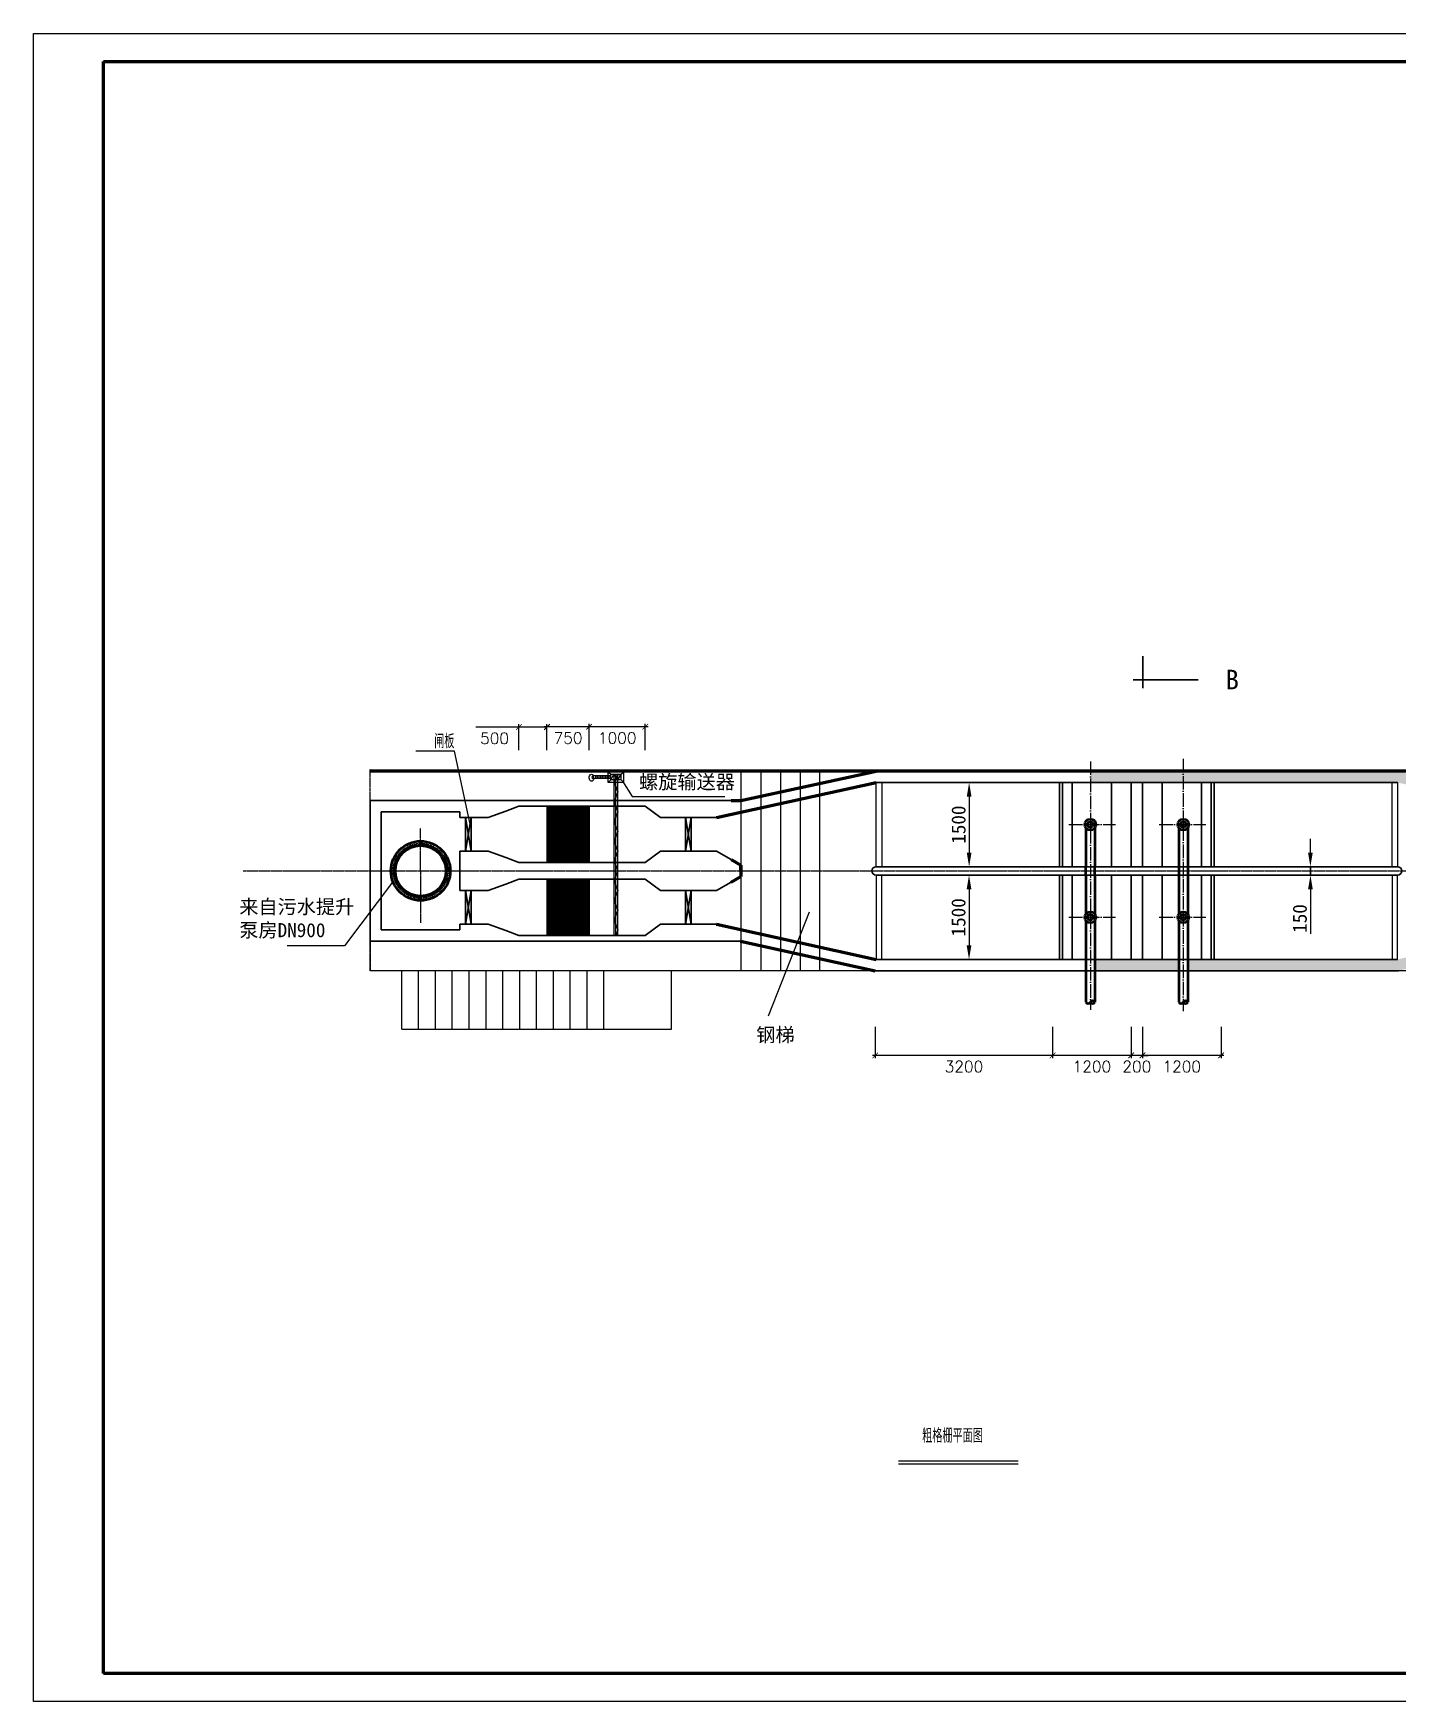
# Model space of a CAD drawing. Header units: inches. Extents: x -34962 to 57911, y -2619 to 27171.
# Drawn here: x -34962 to -10674, y -2619 to 27081 of the extents above; entities that cross this region are included whole.
import ezdxf
from ezdxf import colors
from ezdxf.entities.mleader import LeaderData, LeaderLine
from ezdxf.math import Vec2, Vec3

# ---------------------------------------------------------------- set-up
doc = ezdxf.new("R2010")
doc.units = ezdxf.units.IN
doc.header["$MEASUREMENT"] = 0
for name, pattern in [('ACAD_ISO04W100', [30.5, 24, -3, 0.5, -3]), ('DASHDOT2', [12.7, 6.35, -3.175, 0, -3.175]), ('DASHED', [19.05, 12.7, -6.35])]:
    doc.linetypes.add(name, pattern=pattern)
doc.layers.get('0').update_dxf_attribs({"lineweight": 30})
doc.layers.add('tukuang', color=7, linetype='Continuous', lineweight=60)
doc.layers.add('管道', color=90, linetype='Continuous', lineweight=50)
for name, color, linetype in [('WALL', 3, 'Continuous'), ('中心线', 2, 'ACAD_ISO04W100'), ('图层2', 5, 'Continuous'), ('图层3', 3, 'DASHDOT2')]:
    doc.layers.add(name, color=color, linetype=linetype)
doc.styles.get("Standard").update_dxf_attribs({"font": 'txt', "bigfont": 'gbcbig.shx'})
doc.dimstyles.new('沉砂池', dxfattribs={"dimtxt": 200, "dimasz": 100, "dimexe": 50, "dimexo": 1000, "dimgap": 100, "dimtad": 2, "dimdec": 0, "dimdsep": 46, "dimtxsty": 'Standard', "dimblk": 'ARCHTICK', "dimcen": 2.5, "dimdle": 50, "dimadec": 0, "dimazin": 0, "dimtfac": 1, "dimtdec": 0, "dimtmove": 0, "dimatfit": 3, "dimldrblk": 'ARCHTICK', "dimfxl": 100, "dimarcsym": 0})

# ---------------------------------------------------------------- blocks, each defined once
blk = doc.blocks.new('_ARCHTICK')
at = {"color": 0, "linetype": 'ByBlock', "const_width": 0.15}
blk.add_lwpolyline([(-0.5, -0.5), (0.5, 0.5)], dxfattribs=at)
blk = doc.blocks.new('*D49')
at = {"layer": 'DEFPOINTS', "color": 0, "transparency": 16777216}
for p in [(-25818, 14731), (-26318, 13322), (-25818, 13322)]:
    blk.add_point(p, dxfattribs=at)
at = {"layer": 'tukuang', "color": 0, "lineweight": -2, "transparency": 16777216}
for p, q in [((-26318, 14731), (-27084, 14731)), ((-25818, 14731), (-26368, 14731)), ((-26318, 14322), (-26318, 14781)), ((-25818, 14322), (-25818, 14781))]:
    blk.add_line(p, q, dxfattribs=at)
at = {"layer": 'tukuang', "color": 0, "lineweight": -2, "transparency": 16777216, "xscale": 100, "yscale": 100, "zscale": 100, "rotation": 180}
blk.add_blockref('_ARCHTICK', (-26318, 14731), dxfattribs=at)
at = {"layer": 'tukuang', "color": 0, "lineweight": -2, "transparency": 16777216, "xscale": 100, "yscale": 100, "zscale": 100}
blk.add_blockref('_ARCHTICK', (-25818, 14731), dxfattribs=at)
at = {"layer": 'tukuang', "color": 0, "transparency": 16777216, "insert": (-26751, 14531), "char_height": 200, "attachment_point": 5}
blk.add_mtext('500', dxfattribs=at)
blk = doc.blocks.new('*D52')
at = {"layer": 'DEFPOINTS', "color": 0, "transparency": 16777216}
for p in [(-25068, 14736), (-25818, 13322), (-25068, 13322)]:
    blk.add_point(p, dxfattribs=at)
at = {"layer": 'tukuang', "color": 0, "lineweight": -2, "transparency": 16777216}
for p, q in [((-25018, 14736), (-25868, 14736)), ((-25818, 14322), (-25818, 14786)), ((-25068, 14322), (-25068, 14786))]:
    blk.add_line(p, q, dxfattribs=at)
at = {"layer": 'tukuang', "color": 0, "lineweight": -2, "transparency": 16777216, "xscale": 100, "yscale": 100, "zscale": 100, "rotation": 180}
blk.add_blockref('_ARCHTICK', (-25818, 14736), dxfattribs=at)
at = {"layer": 'tukuang', "color": 0, "lineweight": -2, "transparency": 16777216, "xscale": 100, "yscale": 100, "zscale": 100}
blk.add_blockref('_ARCHTICK', (-25068, 14736), dxfattribs=at)
at = {"layer": 'tukuang', "color": 0, "transparency": 16777216, "insert": (-25443, 14536), "char_height": 200, "attachment_point": 5}
blk.add_mtext('750', dxfattribs=at)
blk = doc.blocks.new('*D53')
at = {"layer": 'DEFPOINTS', "color": 0, "transparency": 16777216}
for p in [(-24068, 14737), (-25068, 13322), (-24068, 13322)]:
    blk.add_point(p, dxfattribs=at)
at = {"layer": 'tukuang', "color": 0, "lineweight": -2, "transparency": 16777216}
for p, q in [((-24018, 14737), (-25118, 14737)), ((-25068, 14322), (-25068, 14787)), ((-24068, 14322), (-24068, 14787))]:
    blk.add_line(p, q, dxfattribs=at)
at = {"layer": 'tukuang', "color": 0, "lineweight": -2, "transparency": 16777216, "xscale": 100, "yscale": 100, "zscale": 100, "rotation": 180}
blk.add_blockref('_ARCHTICK', (-25068, 14737), dxfattribs=at)
at = {"layer": 'tukuang', "color": 0, "lineweight": -2, "transparency": 16777216, "xscale": 100, "yscale": 100, "zscale": 100}
blk.add_blockref('_ARCHTICK', (-24068, 14737), dxfattribs=at)
at = {"layer": 'tukuang', "color": 0, "transparency": 16777216, "insert": (-24568, 14537), "char_height": 200, "attachment_point": 5}
blk.add_mtext('1000', dxfattribs=at)
blk = doc.blocks.new('*D68')
at = {"color": 0, "lineweight": -2, "transparency": 16777216}
for p, q in [((-15217, 9395), (-15217, 8837)), ((-13817, 9395), (-13817, 8837)), ((-13767, 8887), (-15267, 8887))]:
    blk.add_line(p, q, dxfattribs=at)
at = {"layer": 'DEFPOINTS', "color": 0, "transparency": 16777216}
for p in [(-15217, 10395), (-13817, 10395), (-15217, 8887)]:
    blk.add_point(p, dxfattribs=at)
at = {"color": 0, "lineweight": -2, "transparency": 16777216, "xscale": 100, "yscale": 100, "zscale": 100, "rotation": 180}
blk.add_blockref('_ARCHTICK', (-15217, 8887), dxfattribs=at)
at = {"color": 0, "lineweight": -2, "transparency": 16777216, "xscale": 100, "yscale": 100, "zscale": 100}
blk.add_blockref('_ARCHTICK', (-13817, 8887), dxfattribs=at)
at = {"color": 0, "lineweight": -3, "transparency": 16777216, "insert": (-14517, 8687), "char_height": 200, "attachment_point": 5}
blk.add_mtext('1200', dxfattribs=at)
blk = doc.blocks.new('*D69')
at = {"color": 0, "lineweight": -2, "transparency": 16777216}
for p, q in [((-15417, 9395), (-15417, 8837)), ((-15217, 9395), (-15217, 8837)), ((-15417, 8887), (-15517, 8887)), ((-15217, 8887), (-15417, 8887)), ((-15217, 8887), (-15117, 8887))]:
    blk.add_line(p, q, dxfattribs=at)
at = {"layer": 'DEFPOINTS', "color": 0, "transparency": 16777216}
for p in [(-15417, 10395), (-15217, 10395), (-15417, 8887)]:
    blk.add_point(p, dxfattribs=at)
at = {"color": 0, "lineweight": -2, "transparency": 16777216, "xscale": 100, "yscale": 100, "zscale": 100}
blk.add_blockref('_ARCHTICK', (-15417, 8887), dxfattribs=at)
at = {"color": 0, "lineweight": -2, "transparency": 16777216, "xscale": 100, "yscale": 100, "zscale": 100, "rotation": 180}
blk.add_blockref('_ARCHTICK', (-15217, 8887), dxfattribs=at)
at = {"color": 0, "lineweight": -3, "transparency": 16777216, "insert": (-15317, 8687), "char_height": 200, "attachment_point": 5}
blk.add_mtext('200', dxfattribs=at)
blk = doc.blocks.new('*D70')
at = {"color": 0, "lineweight": -2, "transparency": 16777216}
for p, q in [((-16817, 9395), (-16817, 8837)), ((-15417, 9395), (-15417, 8837)), ((-15367, 8887), (-16867, 8887))]:
    blk.add_line(p, q, dxfattribs=at)
at = {"layer": 'DEFPOINTS', "color": 0, "transparency": 16777216}
for p in [(-16817, 10395), (-15417, 10395), (-16817, 8887)]:
    blk.add_point(p, dxfattribs=at)
at = {"color": 0, "lineweight": -2, "transparency": 16777216, "xscale": 100, "yscale": 100, "zscale": 100, "rotation": 180}
blk.add_blockref('_ARCHTICK', (-16817, 8887), dxfattribs=at)
at = {"color": 0, "lineweight": -2, "transparency": 16777216, "xscale": 100, "yscale": 100, "zscale": 100}
blk.add_blockref('_ARCHTICK', (-15417, 8887), dxfattribs=at)
at = {"color": 0, "lineweight": -3, "transparency": 16777216, "insert": (-16117, 8687), "char_height": 200, "attachment_point": 5}
blk.add_mtext('1200', dxfattribs=at)
blk = doc.blocks.new('*D71')
at = {"color": 0, "lineweight": -2, "transparency": 16777216}
for p, q in [((-19974, 9395), (-19974, 8837)), ((-16817, 9395), (-16817, 8837)), ((-16767, 8887), (-20024, 8887))]:
    blk.add_line(p, q, dxfattribs=at)
at = {"layer": 'DEFPOINTS', "color": 0, "transparency": 16777216}
for p in [(-19974, 10395), (-16817, 10395), (-19974, 8887)]:
    blk.add_point(p, dxfattribs=at)
at = {"color": 0, "lineweight": -2, "transparency": 16777216, "xscale": 100, "yscale": 100, "zscale": 100, "rotation": 180}
blk.add_blockref('_ARCHTICK', (-19974, 8887), dxfattribs=at)
at = {"color": 0, "lineweight": -2, "transparency": 16777216, "xscale": 100, "yscale": 100, "zscale": 100}
blk.add_blockref('_ARCHTICK', (-16817, 8887), dxfattribs=at)
at = {"color": 0, "lineweight": -3, "transparency": 16777216, "insert": (-18395, 8687), "char_height": 200, "attachment_point": 5}
blk.add_mtext('3200', dxfattribs=at)

msp = doc.modelspace()

# ---------------------------------------------------------------- hatches: boundary and pattern name
at = {"lineweight": -3}
h = msp.add_hatch(dxfattribs=at)
h.set_pattern_fill('AR-CONC', color=256, scale=50, style=0)
h.set_pattern_definition([(50, (1680.24, 1608.6), (358.63, -31.376), [37.5, -412.5]), (355, (1680.24, 1608.6), (-69.3757, 376.096), [30, -330]), (100.4514, (1710.13, 1605.97), (289.2547, 344.72), [31.87, -350.571]), (46.1842, (1680.24, 1708.6), (533.6205, -82.7595), [56.25, -618.75]), (96.6356, (1724.7, 1701.7), (467.331, 487.059), [47.805, -525.856]), (351.1842, (1680.24, 1708.6), (467.331, 487.06), [45, -495]), (21, (1730.24, 1683.6), (298.4535, -201.3094), [37.5, -412.5]), (326, (1730.24, 1683.6), (121.6577, 362.575), [30, -330]), (71.4514, (1755.1, 1666.8), (420.1113, 161.265), [31.87, -350.571]), (37.5, (1680.24, 1608.59), (6.0799, 166.4469), [0, -326, 0, -335, 0, -331.25]), (7.5, (1680.24, 1608.59), (131.5348, 197.2059), [0, -191, 0, -318.5, 0, -126.25]), (327.5, (1568.74, 1608.59), (266.9112, -11.2774), [0, -125, 0, -390, 0, -517.5]), (317.5, (1518.74, 1608.59), (291.593, 50.0525), [0, -162.5, 0, -259, 0, -367.5])])
h.paths.add_polyline_path([(-15316.8, 13944.7), (-16144.3, 13944.7), (-16144.3, 13744.7), (-15596.8, 13744.7), (-15316.8, 13744.7)])
h.paths.add_polyline_path([(-14489.3, 13944.7), (-15316.8, 13944.7), (-15316.8, 13744.7), (-15036.8, 13744.7), (-14489.3, 13744.7)])
h.paths.add_polyline_path([(-10659.6, 13944.7), (-14489.3, 13944.7), (-14489.3, 13744.7), (-13941.8, 13744.7), (-10674, 13744.7), (-7927, 13102.6), (-6727, 13102.6), (-6727, 11236.9), (-7927, 11236.9), (-10674, 10594.7), (-10674, 10594.7), (-13941.8, 10594.7), (-14409.3, 10594.7), (-14409.3, 10394.7), (-10659.6, 10394.7), (-7911.3, 11036.9), (-6527, 11036.9), (-6527, 13302.6), (-7912.6, 13302.6)])
h.paths.add_polyline_path([(-14569.3, 10594.7), (-15036.8, 10594.7), (-15596.8, 10594.7), (-16064.3, 10594.7), (-16064.3, 10394.7), (-14569.3, 10394.7)])

# ---------------------------------------------------------------- linework, layer by layer
for p, q in [((-34961.9, -2618.5), (-34961.9, 27081.5)), ((-34961.9, 27081.5), (7088.1, 27081.5)), ((-24683.6, 13860.8), (-25003.4, 13860.8)), ((-24683.6, 13814), (-25003.4, 13814)), ((-24946.8, 13814), (-24946.8, 13860.8)), ((-24917.6, 13814), (-24917.6, 13860.8)), ((-24888.3, 13814), (-24888.3, 13860.8)), ((-24859.1, 13814), (-24859.1, 13860.8)), ((-24829.8, 13814), (-24829.8, 13860.8)), ((-24800.6, 13814), (-24800.6, 13860.8)), ((-24771.3, 13814), (-24771.3, 13860.8)), ((-24742.1, 13814), (-24742.1, 13860.8)), ((-24730.4, 13743.8), (-24730.4, 13931)), ((-24449.5, 13931), (-24730.4, 13931)), ((-24683.6, 13884.2), (-24730.4, 13931)), ((-24730.4, 13743.8), (-24683.6, 13790.6)), ((-24449.5, 13743.8), (-24730.4, 13743.8)), ((-24712.8, 13814), (-24712.8, 13860.8)), ((-24496.3, 13884.2), (-24683.6, 13884.2)), ((-24683.6, 13790.6), (-24683.6, 13884.2)), ((-24683.6, 13790.6), (-24625.1, 13884.2)), ((-24496.3, 13790.6), (-24683.6, 13790.6)), ((-24625.1, 13884.2), (-24558.7, 13790.6)), ((-24621.2, 13884.2), (-24496.3, 13884.2)), ((-24621.2, 13790.6), (-24621.2, 13884.2)), ((-24558.7, 13884.2), (-24621.2, 13751.9)), ((-24621.2, 11021.6), (-24621.2, 13790.6)), ((-24621.2, 13751.9), (-24558.7, 13751.9)), ((-24621.2, 13751.9), (-24558.7, 13576.4)), ((-24590, 11021.6), (-24590, 13884.2)), ((-24558.7, 13790.6), (-24496.3, 13884.2)), ((-24558.7, 11021.6), (-24558.7, 13884.2)), ((-24449.5, 13931), (-24496.3, 13884.2)), ((-24496.3, 13790.6), (-24496.3, 13884.2)), ((-24449.5, 13743.8), (-24496.3, 13790.6)), ((-24472.9, 13767.2), (-24301.8, 13494.5)), ((-24449.5, 13743.8), (-24449.5, 13931)), ((-19959.6, 12244.7), (-19959.6, 13744.7)), ((-19959.6, 12244.7), (-19959.6, 13744.7)), ((-19859.6, 13744.7), (-19859.6, 12244.7)), ((-10774, 12244.7), (-10774, 13744.7)), ((-10674, 13744.7), (-10674, 12244.7)), ((-24558.7, 13576.4), (-24621.2, 13400.9)), ((-24621.2, 13400.9), (-24558.7, 13225.4)), ((-24301.8, 13494.5), (-22653, 13494.5)), ((-18302.5, 13494.7), (-18302.5, 12494.7)), ((-24558.7, 13225.4), (-24621.2, 13049.9)), ((-24621.2, 13049.9), (-24558.7, 12874.3)), ((-24558.7, 12874.3), (-24621.2, 12698.8)), ((-24621.2, 12698.8), (-24558.7, 12523.3)), ((-24558.7, 12523.3), (-24621.2, 12347.8)), ((-12227, 12494.7), (-12227, 12744.7)), ((-24621.2, 12347.8), (-24558.7, 12172.3)), ((-24558.7, 12172.3), (-24621.2, 11996.7)), ((-24621.2, 11996.7), (-24558.7, 11821.2)), ((-19959.6, 12094.7), (-19959.6, 10594.7)), ((-19959.6, 12094.7), (-19959.6, 10594.7)), ((-19859.6, 10594.7), (-19859.6, 12094.7)), ((-10774, 12094.7), (-10774, 10594.7)), ((-10674, 10594.7), (-10674, 12094.7)), ((-24558.7, 11821.2), (-24621.2, 11645.7)), ((-24621.2, 11645.7), (-24558.7, 11470.2)), ((-18304.2, 11844.7), (-18304.2, 10844.7)), ((-12227, 11844.7), (-12227, 11053.1)), ((-24558.7, 11470.2), (-24621.2, 11294.7)), ((-24621.2, 11294.7), (-24558.7, 11119.1)), ((-24558.7, 11119.1), (-24593.4, 11021.6)), ((7088.1, -2618.5), (-34961.9, -2618.5))]:
    msp.add_line(p, q, dxfattribs=at)
at = {"lineweight": 30}
for p, q in [((-15210.9, 15994.8), (-15210.9, 15421.6)), ((-15384.1, 15570.6), (-14226, 15570.6))]:
    msp.add_line(p, q, dxfattribs=at)
for p, q in [((-19959.6, 13744.7), (-16691.8, 13744.7)), ((-16879.3, 13744.7), (-18427.5, 13744.7)), ((-16691.8, 12244.7), (-16691.8, 13744.7)), ((-16691.8, 13744.7), (-15596.8, 13744.7)), ((-16641.8, 13744.7), (-16641.8, 12244.7)), ((-16466.8, 13744.7), (-16466.8, 12244.7)), ((-15766.8, 12244.7), (-15766.8, 13744.7)), ((-15596.8, 13744.7), (-15036.8, 13744.7)), ((-15416.8, 12244.7), (-15416.8, 13744.7)), ((-15216.8, 12244.7), (-15216.8, 13744.7)), ((-15036.8, 13744.7), (-13941.8, 13744.7)), ((-14866.8, 12244.7), (-14866.8, 13744.7)), ((-14166.8, 12244.7), (-14166.8, 13744.7)), ((-13991.8, 12244.7), (-13991.8, 13744.7)), ((-13941.8, 13744.7), (-13941.8, 12244.7)), ((-13941.8, 13744.7), (-10674, 13744.7)), ((-28967.6, 13421.5), (-28967.6, 12171.6)), ((-28967.6, 13421.5), (-28767.6, 13421.5)), ((-28767.6, 13421.5), (-22540.8, 13421.5)), ((-28767.6, 11121.8), (-28767.6, 13221.5)), ((-27367.6, 13221.5), (-28767.6, 13221.5)), ((-27367.6, 13121.5), (-27367.6, 13221.5)), ((-27267.6, 13121.5), (-27367.6, 13121.5)), ((-26867.6, 13121.5), (-27267.6, 13121.5)), ((-27167.6, 13121.5), (-27267.6, 13121.5)), ((-27267.6, 13121.5), (-27267.6, 12521.8)), ((-27267.6, 12521.8), (-27167.6, 13121.5)), ((-27167.6, 13121.5), (-27267.6, 13121.5)), ((-27267.6, 13121.5), (-27167.6, 12521.8)), ((-27167.6, 12521.8), (-27167.6, 13121.5)), ((-26552.5, 13236.1), (-26867.6, 13121.5)), ((-26867.6, 13121.5), (-26867.6, 13121.5)), ((-26317.6, 13321.6), (-26552.5, 13236.1)), ((-25817.6, 13321.6), (-26317.6, 13321.6)), ((-26317.6, 13321.6), (-26317.6, 13321.6)), ((-26317.6, 13321.6), (-26317.6, 13321.6)), ((-26317.6, 13321.6), (-26317.6, 13321.6)), ((-26317.6, 13321.6), (-26317.6, 13321.6)), ((-25817.6, 13321.6), (-25817.6, 13321.6)), ((-25817.6, 13321.6), (-25817.6, 12821.6)), ((-25817.6, 13321.6), (-25067.6, 13321.6)), ((-25817.6, 13321.6), (-25817.6, 13311.6)), ((-25067.6, 13301.6), (-25817.6, 13301.6)), ((-25817.6, 13301.6), (-25817.6, 13291.6)), ((-25067.6, 13281.6), (-25817.6, 13281.6)), ((-25817.6, 13281.6), (-25817.6, 13271.6)), ((-25067.6, 13261.6), (-25817.6, 13261.6)), ((-25817.6, 13261.6), (-25817.6, 13251.6)), ((-25067.6, 13241.6), (-25817.6, 13241.6)), ((-25817.6, 13241.6), (-25817.6, 13231.6)), ((-25067.6, 13221.6), (-25817.6, 13221.6)), ((-25817.6, 13221.6), (-25817.6, 13201.6)), ((-25817.6, 13201.6), (-25067.6, 13201.6)), ((-25067.6, 13181.6), (-25817.6, 13181.6)), ((-25817.6, 13181.6), (-25817.6, 13161.6)), ((-25817.6, 13161.6), (-25067.6, 13161.6)), ((-25067.6, 13141.6), (-25817.6, 13141.6)), ((-25817.6, 13141.6), (-25817.6, 13121.6)), ((-25817.6, 13121.6), (-25067.6, 13121.6)), ((-25067.6, 13101.6), (-25817.6, 13101.6)), ((-25817.6, 13101.6), (-25817.6, 13081.6)), ((-25817.6, 13081.6), (-25067.6, 13081.6)), ((-25067.6, 13321.6), (-25067.6, 12821.6)), ((-25067.6, 13321.6), (-24067.6, 13321.6)), ((-25067.6, 13311.6), (-25067.6, 13301.6)), ((-25067.6, 13291.6), (-25067.6, 13281.6)), ((-25067.6, 13271.6), (-25067.6, 13261.6)), ((-25067.6, 13251.6), (-25067.6, 13241.6)), ((-25067.6, 13231.6), (-25067.6, 13221.6)), ((-25067.6, 13201.6), (-25067.6, 13181.6)), ((-25067.6, 13161.6), (-25067.6, 13141.6)), ((-25067.6, 13121.6), (-25067.6, 13101.6)), ((-25067.6, 13081.6), (-25067.6, 13061.6)), ((-24067.6, 13321.6), (-24067.6, 13321.6)), ((-24067.6, 13321.6), (-23797.6, 13121.6)), ((-23797.6, 13121.6), (-22797.6, 13121.6)), ((-23354.1, 13121.5), (-23354.1, 12521.8)), ((-23354.1, 12521.8), (-23254.1, 13121.5)), ((-23354.1, 13121.5), (-23254.1, 12521.8)), ((-23254.1, 12521.8), (-23254.1, 13121.5)), ((-25067.6, 13061.6), (-25817.6, 13061.6)), ((-25817.6, 13061.6), (-25817.6, 13041.6)), ((-25817.6, 13041.6), (-25067.6, 13041.6)), ((-25067.6, 13021.6), (-25817.6, 13021.6)), ((-25817.6, 13021.6), (-25817.6, 13001.6)), ((-25817.6, 13001.6), (-25067.6, 13001.6)), ((-25067.6, 12981.6), (-25817.6, 12981.6)), ((-25817.6, 12981.6), (-25817.6, 12961.6)), ((-25817.6, 12961.6), (-25067.6, 12961.6)), ((-25067.6, 12941.6), (-25817.6, 12941.6)), ((-25817.6, 12941.6), (-25817.6, 12921.6)), ((-25817.6, 12921.6), (-25067.6, 12921.6)), ((-25067.6, 12901.6), (-25817.6, 12901.6)), ((-25817.6, 12901.6), (-25817.6, 12881.6)), ((-25817.6, 12881.6), (-25067.6, 12881.6)), ((-25067.5, 12861.6), (-25817.6, 12861.6)), ((-25817.6, 12861.6), (-25817.6, 12841.6)), ((-25817.6, 12841.6), (-25067.6, 12841.6)), ((-25817.6, 12321.6), (-25817.6, 12821.6)), ((-25817.6, 12801.6), (-25817.6, 12821.6)), ((-25817.6, 12821.6), (-25067.6, 12821.6)), ((-25817.6, 12781.6), (-25817.6, 12801.6)), ((-25817.6, 12801.6), (-25067.6, 12801.6)), ((-25067.5, 12781.6), (-25817.6, 12781.6)), ((-25067.6, 13041.6), (-25067.6, 13021.6)), ((-25067.6, 13001.6), (-25067.6, 12981.6)), ((-25067.6, 12961.6), (-25067.6, 12941.6)), ((-25067.6, 12921.6), (-25067.6, 12901.6)), ((-25067.6, 12881.6), (-25067.5, 12861.6)), ((-25067.6, 12321.6), (-25067.6, 12821.6)), ((-25067.6, 12761.6), (-25067.5, 12781.6)), ((-27267.6, 12521.8), (-27367.6, 12521.8)), ((-27367.6, 12521.8), (-27367.6, 11823.4)), ((-26867.6, 12521.8), (-27267.6, 12521.8)), ((-27267.6, 12521.8), (-27167.6, 12521.8)), ((-27267.6, 12521.8), (-27167.6, 12521.8)), ((-26867.6, 12521.8), (-26867.6, 12521.8)), ((-26552.5, 12407.1), (-26867.6, 12521.8)), ((-25817.6, 12741.6), (-25817.6, 12761.6)), ((-25817.6, 12761.6), (-25067.6, 12761.6)), ((-25067.6, 12741.6), (-25817.6, 12741.6)), ((-25817.6, 12701.6), (-25817.6, 12721.6)), ((-25817.6, 12721.6), (-25067.6, 12721.6)), ((-25067.6, 12701.6), (-25817.6, 12701.6)), ((-25817.6, 12661.6), (-25817.6, 12681.6)), ((-25817.6, 12681.6), (-25067.6, 12681.6)), ((-25067.6, 12661.6), (-25817.6, 12661.6)), ((-25817.6, 12621.6), (-25817.6, 12641.6)), ((-25817.6, 12641.6), (-25067.6, 12641.6)), ((-25067.6, 12621.6), (-25817.6, 12621.6)), ((-25817.6, 12581.6), (-25817.6, 12601.6)), ((-25817.6, 12601.6), (-25067.6, 12601.6)), ((-25067.6, 12581.6), (-25817.6, 12581.6)), ((-25817.6, 12541.6), (-25817.6, 12561.6)), ((-25817.6, 12561.6), (-25067.6, 12561.6)), ((-25067.6, 12541.6), (-25817.6, 12541.6)), ((-25817.6, 12501.6), (-25817.6, 12521.6)), ((-25817.6, 12521.6), (-25067.6, 12521.6)), ((-25067.6, 12501.6), (-25817.6, 12501.6)), ((-25817.6, 12461.6), (-25817.6, 12481.6)), ((-25817.6, 12481.6), (-25067.6, 12481.6)), ((-25067.6, 12721.6), (-25067.6, 12741.6)), ((-25067.6, 12681.6), (-25067.6, 12701.6)), ((-25067.6, 12641.6), (-25067.6, 12661.6)), ((-25067.6, 12601.6), (-25067.6, 12621.6)), ((-25067.6, 12561.6), (-25067.6, 12581.6)), ((-25067.6, 12521.6), (-25067.6, 12541.6)), ((-25067.6, 12481.6), (-25067.6, 12501.6)), ((-24067.6, 12321.6), (-23797.6, 12521.6)), ((-23797.6, 12521.6), (-22797.6, 12521.6)), ((-22797.6, 12521.6), (-22540.8, 12373.4)), ((-26317.6, 12321.6), (-26552.5, 12407.1)), ((-25817.6, 12321.6), (-26317.6, 12321.6)), ((-26317.6, 12321.6), (-26317.6, 12321.6)), ((-26317.6, 12321.6), (-26317.6, 12321.6)), ((-26317.6, 12321.6), (-26317.6, 12321.6)), ((-26317.6, 12321.6), (-26317.6, 12321.6)), ((-25067.6, 12461.6), (-25817.6, 12461.6)), ((-25817.6, 12421.6), (-25817.6, 12441.6)), ((-25817.6, 12441.6), (-25067.6, 12441.6)), ((-25067.6, 12421.6), (-25817.6, 12421.6)), ((-25817.6, 12401.6), (-25817.6, 12411.6)), ((-25067.6, 12401.6), (-25817.6, 12401.6)), ((-25817.6, 12381.6), (-25817.6, 12391.6)), ((-25067.6, 12381.6), (-25817.6, 12381.6)), ((-25817.6, 12361.6), (-25817.6, 12371.6)), ((-25067.6, 12361.6), (-25817.6, 12361.6)), ((-25817.6, 12341.6), (-25817.6, 12351.6)), ((-25067.6, 12341.6), (-25817.6, 12341.6)), ((-25817.6, 12321.6), (-25817.6, 12331.6)), ((-25817.6, 12321.6), (-25817.6, 12321.6)), ((-25817.6, 12321.6), (-25067.6, 12321.6)), ((-25067.6, 12441.6), (-25067.6, 12461.6)), ((-25067.6, 12411.6), (-25067.6, 12421.6)), ((-25067.6, 12391.6), (-25067.6, 12401.6)), ((-25067.6, 12371.6), (-25067.6, 12381.6)), ((-25067.6, 12351.6), (-25067.6, 12361.6)), ((-25067.6, 12331.6), (-25067.6, 12341.6)), ((-25067.6, 12321.6), (-24067.6, 12321.6)), ((-24067.6, 12321.6), (-24067.6, 12321.6)), ((-24067.6, 12321.6), (-24067.6, 12321.6)), ((-22540.8, 12373.4), (-22540.8, 12373.4)), ((-19959.6, 12244.7), (-16641.8, 12244.7)), ((-19959.6, 12244.7), (-16816.8, 12244.7)), ((-16879.3, 12244.7), (-18427.5, 12244.7)), ((-16641.8, 12244.7), (-16224.3, 12244.7)), ((-16224.3, 12244.7), (-15646.8, 12244.7)), ((-15646.8, 12244.7), (-15416.8, 12244.7)), ((-15596.8, 12244.7), (-14986.8, 12244.7)), ((-15416.8, 12244.7), (-15216.8, 12244.7)), ((-15216.8, 12244.7), (-15036.8, 12244.7)), ((-14986.8, 12244.7), (-14569.3, 12244.7)), ((-14569.3, 12244.7), (-13991.8, 12244.7)), ((-13991.8, 12244.7), (-13816.8, 12244.7)), ((-13941.8, 12244.7), (-10674, 12244.7)), ((-13754.3, 12244.7), (-12102, 12244.7)), ((-12227, 12244.7), (-12227, 12094.7)), ((-28967.6, 10921.8), (-28967.6, 12171.6)), ((-26552.5, 11936.1), (-26867.6, 11821.5)), ((-26317.6, 12021.6), (-26552.5, 11936.1)), ((-25817.6, 12021.6), (-26317.6, 12021.6)), ((-26317.6, 12021.6), (-26317.6, 12021.6)), ((-26317.6, 12021.6), (-26317.6, 12021.6)), ((-26317.6, 12021.6), (-26317.6, 12021.6)), ((-26317.6, 12021.6), (-26317.6, 12021.6)), ((-25817.6, 12021.6), (-25817.6, 12021.6)), ((-25817.6, 12021.6), (-25817.6, 11521.6)), ((-25817.6, 12021.6), (-25067.6, 12021.6)), ((-25817.6, 12021.6), (-25817.6, 12011.6)), ((-25067.6, 12001.6), (-25817.6, 12001.6)), ((-25817.6, 12001.6), (-25817.6, 11991.6)), ((-25067.6, 11981.6), (-25817.6, 11981.6)), ((-25817.6, 11981.6), (-25817.6, 11971.6)), ((-25067.6, 11961.6), (-25817.6, 11961.6)), ((-25817.6, 11961.6), (-25817.6, 11951.6)), ((-25067.6, 11941.6), (-25817.6, 11941.6)), ((-25817.6, 11941.6), (-25817.6, 11931.6)), ((-25067.6, 11921.6), (-25817.6, 11921.6)), ((-25817.6, 11921.6), (-25817.6, 11901.6)), ((-25817.6, 11901.6), (-25067.6, 11901.6)), ((-25067.6, 11881.6), (-25817.6, 11881.6)), ((-25817.6, 11881.6), (-25817.6, 11861.6)), ((-25067.6, 12021.6), (-25067.6, 11521.6)), ((-25067.6, 12021.6), (-24067.6, 12021.6)), ((-25067.6, 12011.6), (-25067.6, 12001.6)), ((-25067.6, 11991.6), (-25067.6, 11981.6)), ((-25067.6, 11971.6), (-25067.6, 11961.6)), ((-25067.6, 11951.6), (-25067.6, 11941.6)), ((-25067.6, 11931.6), (-25067.6, 11921.6)), ((-25067.6, 11901.6), (-25067.6, 11881.6)), ((-24067.6, 12021.6), (-24067.6, 12021.6)), ((-24067.6, 12021.6), (-23797.6, 11821.6)), ((-22797.6, 11821.6), (-22540.8, 11969.9)), ((-22797.6, 11821.6), (-22540.8, 11969.9)), ((-22540.8, 11969.9), (-22540.8, 11969.9)), ((-19959.6, 12094.7), (-16641.8, 12094.7)), ((-16879.3, 12094.7), (-18429.2, 12094.7)), ((-16691.8, 12094.7), (-16691.8, 10594.7)), ((-16641.8, 12094.7), (-16224.3, 12094.7)), ((-16641.8, 12094.7), (-16641.8, 10594.7)), ((-16466.8, 10594.7), (-16466.8, 12094.7)), ((-16224.3, 12094.7), (-15646.8, 12094.7)), ((-15766.8, 12094.7), (-15766.8, 10594.7)), ((-15646.8, 12094.7), (-14986.8, 12094.7)), ((-15596.8, 12094.7), (-15416.8, 12094.7)), ((-15416.8, 12094.7), (-15416.8, 10594.7)), ((-15416.8, 12094.7), (-15216.8, 12094.7)), ((-15216.8, 12094.7), (-15216.8, 10594.7)), ((-15216.8, 12094.7), (-15036.8, 12094.7)), ((-14986.8, 12094.7), (-14569.3, 12094.7)), ((-14866.8, 12094.7), (-14866.8, 10594.7)), ((-14569.3, 12094.7), (-13991.8, 12094.7)), ((-14166.8, 12094.7), (-14166.8, 10594.7)), ((-13991.8, 12094.7), (-13991.8, 10594.7)), ((-13991.8, 12094.7), (-13816.8, 12094.7)), ((-13941.8, 12094.7), (-10674, 12094.7)), ((-13941.8, 12094.7), (-13941.8, 10594.7)), ((-13754.3, 12094.7), (-12102, 12094.7)), ((-27367.6, 11823.4), (-27367.6, 11823.4)), ((-27367.6, 11823.4), (-27367.6, 11823.4)), ((-27367.6, 11823.4), (-27367.6, 11821.5)), ((-27267.6, 11821.5), (-27367.6, 11821.5)), ((-27367.6, 11821.5), (-27367.6, 11821.5)), ((-27367.6, 11821.5), (-27367.6, 11821.5)), ((-26867.6, 11821.5), (-27267.6, 11821.5)), ((-27267.6, 11821.5), (-27167.6, 11821.5)), ((-27267.6, 11221.8), (-27267.6, 11821.5)), ((-27267.6, 11821.5), (-27167.6, 11221.8)), ((-27267.6, 11221.8), (-27167.6, 11821.5)), ((-27167.6, 11821.5), (-27167.6, 11221.8)), ((-26867.6, 11821.5), (-26867.6, 11821.5)), ((-25817.6, 11861.6), (-25067.6, 11861.6)), ((-25067.6, 11841.6), (-25817.6, 11841.6)), ((-25817.6, 11841.6), (-25817.6, 11821.6)), ((-25817.6, 11821.6), (-25067.6, 11821.6)), ((-25067.6, 11801.6), (-25817.6, 11801.6)), ((-25817.6, 11801.6), (-25817.6, 11781.6)), ((-25817.6, 11781.6), (-25067.6, 11781.6)), ((-25067.6, 11761.6), (-25817.6, 11761.6)), ((-25817.6, 11761.6), (-25817.6, 11741.6)), ((-25817.6, 11741.6), (-25067.6, 11741.6)), ((-25067.6, 11721.6), (-25817.6, 11721.6)), ((-25817.6, 11721.6), (-25817.6, 11701.6)), ((-25817.6, 11701.6), (-25067.6, 11701.6)), ((-25067.6, 11681.6), (-25817.6, 11681.6)), ((-25817.6, 11681.6), (-25817.6, 11661.6)), ((-25817.6, 11661.6), (-25067.6, 11661.6)), ((-25067.6, 11641.6), (-25817.6, 11641.6)), ((-25817.6, 11641.6), (-25817.6, 11621.6)), ((-25817.6, 11621.6), (-25067.6, 11621.6)), ((-25067.6, 11601.6), (-25817.6, 11601.6)), ((-25817.6, 11601.6), (-25817.6, 11581.6)), ((-25067.6, 11861.6), (-25067.6, 11841.6)), ((-25067.6, 11821.6), (-25067.6, 11801.6)), ((-25067.6, 11781.6), (-25067.6, 11761.6)), ((-25067.6, 11741.6), (-25067.6, 11721.6)), ((-25067.6, 11701.6), (-25067.6, 11681.6)), ((-25067.6, 11661.6), (-25067.6, 11641.6)), ((-25067.6, 11621.6), (-25067.6, 11601.6)), ((-23797.6, 11821.6), (-22797.6, 11821.6)), ((-23354.1, 11221.8), (-23354.1, 11821.5)), ((-23354.1, 11821.5), (-23254.1, 11221.8)), ((-23354.1, 11221.8), (-23254.1, 11821.5)), ((-23254.1, 11821.5), (-23254.1, 11221.8)), ((-25817.6, 11581.6), (-25067.6, 11581.6)), ((-25067.5, 11561.6), (-25817.6, 11561.6)), ((-25817.6, 11561.6), (-25817.6, 11541.6)), ((-25817.6, 11541.6), (-25067.6, 11541.6)), ((-25817.6, 11021.6), (-25817.6, 11521.6)), ((-25067.6, 11521.6), (-25817.6, 11521.6)), ((-25817.6, 11481.6), (-25817.6, 11501.6)), ((-25817.6, 11501.6), (-25067.6, 11501.6)), ((-25067.5, 11481.6), (-25817.6, 11481.6)), ((-25817.6, 11441.6), (-25817.6, 11461.6)), ((-25817.6, 11461.6), (-25067.6, 11461.6)), ((-25067.6, 11441.6), (-25817.6, 11441.6)), ((-25817.6, 11401.6), (-25817.6, 11421.6)), ((-25817.6, 11421.6), (-25067.6, 11421.6)), ((-25067.6, 11401.6), (-25817.6, 11401.6)), ((-25817.6, 11361.6), (-25817.6, 11381.6)), ((-25817.6, 11381.6), (-25067.6, 11381.6)), ((-25067.6, 11361.6), (-25817.6, 11361.6)), ((-25817.6, 11321.6), (-25817.6, 11341.6)), ((-25817.6, 11341.6), (-25067.6, 11341.6)), ((-25067.6, 11321.6), (-25817.6, 11321.6)), ((-25817.6, 11281.6), (-25817.6, 11301.6)), ((-25817.6, 11301.6), (-25067.6, 11301.6)), ((-25067.6, 11581.6), (-25067.5, 11561.6)), ((-25067.6, 11021.6), (-25067.6, 11521.6)), ((-25067.6, 11501.6), (-25067.6, 11521.6)), ((-25067.6, 11461.6), (-25067.5, 11481.6)), ((-25067.6, 11421.6), (-25067.6, 11441.6)), ((-25067.6, 11381.6), (-25067.6, 11401.6)), ((-25067.6, 11341.6), (-25067.6, 11361.6)), ((-25067.6, 11301.6), (-25067.6, 11321.6)), ((-27367.6, 11121.8), (-28767.6, 11121.8)), ((-27267.6, 11221.8), (-27367.6, 11221.8)), ((-27367.6, 11221.8), (-27367.6, 11121.8)), ((-26867.6, 11221.8), (-27267.6, 11221.8)), ((-27167.6, 11221.8), (-27267.6, 11221.8)), ((-27167.6, 11221.8), (-27267.6, 11221.8)), ((-26867.6, 11221.8), (-26867.6, 11221.8)), ((-26552.5, 11107.1), (-26867.6, 11221.8)), ((-26317.6, 11021.6), (-26552.5, 11107.1)), ((-25817.6, 11021.6), (-26317.6, 11021.6)), ((-26317.6, 11021.6), (-26317.6, 11021.6)), ((-26317.6, 11021.6), (-26317.6, 11021.6)), ((-26317.6, 11021.6), (-26317.6, 11021.6)), ((-26317.6, 11021.6), (-26317.6, 11021.6)), ((-25067.6, 11281.6), (-25817.6, 11281.6)), ((-25817.6, 11241.6), (-25817.6, 11261.6)), ((-25817.6, 11261.6), (-25067.6, 11261.6)), ((-25067.6, 11241.6), (-25817.6, 11241.6)), ((-25817.6, 11201.6), (-25817.6, 11221.6)), ((-25817.6, 11221.6), (-25067.6, 11221.6)), ((-25067.6, 11201.6), (-25817.6, 11201.6)), ((-25817.6, 11161.6), (-25817.6, 11181.6)), ((-25817.6, 11181.6), (-25067.6, 11181.6)), ((-25067.6, 11161.6), (-25817.6, 11161.6)), ((-25817.6, 11121.6), (-25817.6, 11141.6)), ((-25817.6, 11141.6), (-25067.6, 11141.6)), ((-25067.6, 11121.6), (-25817.6, 11121.6)), ((-25817.6, 11101.6), (-25817.6, 11111.6)), ((-25067.6, 11101.6), (-25817.6, 11101.6)), ((-25817.6, 11081.6), (-25817.6, 11091.6)), ((-25067.6, 11081.6), (-25817.6, 11081.6)), ((-25817.6, 11061.6), (-25817.6, 11071.6)), ((-25067.6, 11061.6), (-25817.6, 11061.6)), ((-25817.6, 11041.6), (-25817.6, 11051.6)), ((-25067.6, 11041.6), (-25817.6, 11041.6)), ((-25817.6, 11021.6), (-25817.6, 11031.6)), ((-25817.6, 11021.6), (-25817.6, 11021.6)), ((-25817.6, 11021.6), (-25067.6, 11021.6)), ((-25067.6, 11261.6), (-25067.6, 11281.6)), ((-25067.6, 11221.6), (-25067.6, 11241.6)), ((-25067.6, 11181.6), (-25067.6, 11201.6)), ((-25067.6, 11141.6), (-25067.6, 11161.6)), ((-25067.6, 11111.6), (-25067.6, 11121.6)), ((-25067.6, 11091.6), (-25067.6, 11101.6)), ((-25067.6, 11071.6), (-25067.6, 11081.6)), ((-25067.6, 11051.6), (-25067.6, 11061.6)), ((-25067.6, 11031.6), (-25067.6, 11041.6)), ((-25067.6, 11021.6), (-24067.6, 11021.6)), ((-24067.6, 11021.6), (-23797.6, 11221.6)), ((-24067.6, 11021.6), (-24067.6, 11021.6)), ((-23797.6, 11221.6), (-22797.6, 11221.6)), ((-28767.6, 10921.8), (-28967.6, 10921.8)), ((-28767.6, 10921.8), (-22540.8, 10921.8)), ((-22540.8, 10921.8), (-22375, 10921.8)), ((-19959.6, 10594.7), (-16691.8, 10594.7)), ((-16879.3, 10594.7), (-18429.2, 10594.7)), ((-16691.8, 10594.7), (-16224.3, 10594.7)), ((-16224.3, 10594.7), (-15596.8, 10594.7)), ((-15596.8, 10594.7), (-15036.8, 10594.7)), ((-15036.8, 10594.7), (-14569.3, 10594.7)), ((-14569.3, 10594.7), (-13941.8, 10594.7)), ((-13941.8, 10594.7), (-10674, 10594.7)), ((-19974, 10394.7), (-10659.6, 10394.7))]:
    msp.add_line(p, q)
at = {"color": 0, "lineweight": -3, "ltscale": 0.5}
for points in [[(-19559.7, 1667.7), (-17431.8, 1667.7)], [(-19559.7, 1612.2), (-17431.8, 1612.2)]]:
    msp.add_lwpolyline(points, dxfattribs=at)
for centre, start, end in [((-19959.6, 12169.7), 90, 270), ((-10674, 12169.7), 270, 90)]:
    msp.add_arc(centre, 75, start, end)
at = {"lineweight": -3, "extrusion": (0, 0, -1)}
for centre, major_axis, start_param, end_param in [((-25025.7, 13830.3), (0, -62.9), -1.3094121, 4.2051243), ((-25003.4, 13837.4), (0, -23.4), 4.712389, 10.9955743)]:
    msp.add_ellipse(centre, major_axis=major_axis, ratio=0.6666667, start_param=start_param, end_param=end_param, dxfattribs=at)
for points in [[(-18344.2, 13494.7), (-18260.8, 13494.7), (-18302.5, 13744.7)], [(-18344.2, 12494.7), (-18260.8, 12494.7), (-18302.5, 12244.7)], [(-18345.8, 11844.7), (-18262.5, 11844.7), (-18304.2, 12094.7)], [(-18345.8, 10844.7), (-18262.5, 10844.7), (-18304.2, 10594.7)]]:
    msp.add_solid(points)
at = {"lineweight": -3}
for points in [[(-12268.7, 12494.7), (-12185.4, 12494.7), (-12227, 12244.7)], [(-12268.7, 11844.7), (-12185.4, 11844.7), (-12227, 12094.7)]]:
    msp.add_solid(points, dxfattribs=at)
at = {"layer": 'tukuang'}
for p, q in [((-33711.9, -2118.5), (-33711.9, 26581.5)), ((-33711.9, 26581.5), (6588.1, 26581.5)), ((-22797.6, 13121.6), (-19959.6, 13744.7)), ((-22364, 13421.5), (-19959.6, 13944.7)), ((-22540.8, 13421.5), (-22364, 13421.5)), ((-22540.8, 12373.4), (-22364.1, 12272.9)), ((-22364.1, 12171.6), (-22364.1, 12272.9)), ((-22364.1, 12272.9), (-22364.1, 12070.4)), ((-22540.8, 11969.9), (-22364.1, 12070.4)), ((-22797.6, 11221.6), (-19959.6, 10594.7)), ((-22375, 10921.8), (-19974, 10394.7)), ((6588.1, -2118.5), (-33711.9, -2118.5))]:
    msp.add_line(p, q, dxfattribs=at)
at = {"layer": 'tukuang', "color": 3}
msp.add_line((-6527, 13944.7), (-28967.6, 13944.7), dxfattribs=at)
at = {"layer": 'WALL'}
for p, q in [((-22364, 13944.7), (-22364, 10394.7)), ((-22011.8, 13944.7), (-22011.8, 10394.7)), ((-21661.8, 13944.7), (-21661.8, 10394.7)), ((-21311.8, 13944.7), (-21311.8, 10394.7)), ((-21874.6, 9587.8), (-21144.1, 11440.9)), ((-6527, 10394.7), (-28967.6, 10394.7)), ((-28403.1, 9351.1), (-28403.1, 10394.7)), ((-28103.1, 9351.1), (-28103.1, 10394.7)), ((-27803.1, 9351.1), (-27803.1, 10394.7)), ((-27503.1, 9351.1), (-27503.1, 10394.7)), ((-27203.1, 9351.1), (-27203.1, 10394.7)), ((-26903.1, 9351), (-26903.1, 10394.7)), ((-26603.1, 9351), (-26603.1, 10394.7)), ((-26303.1, 9351), (-26303.1, 10394.7)), ((-26003.1, 9351), (-26003.1, 10394.7)), ((-25703.1, 9351), (-25703.1, 10394.7)), ((-25403.1, 9351), (-25403.1, 10394.7)), ((-25103.1, 9351), (-25103.1, 10394.7)), ((-24803.1, 9351), (-24803.1, 10394.7)), ((-23603.1, 9351), (-23603.1, 10394.7)), ((-28403.1, 9351.1), (-23603.1, 9351))]:
    msp.add_line(p, q, dxfattribs=at)
at = {"layer": 'WALL', "lineweight": -3}
msp.add_line((-20959.6, 10394.7), (-20959.6, 13944.7), dxfattribs=at)
at = {"layer": '中心线', "ltscale": 10}
for p, q in [((-16144.3, 14118.5), (-16144.3, 9696)), ((-14489.3, 14163.6), (-14489.3, 9673.8)), ((-16525.5, 12994.7), (-15698, 12994.7)), ((-14916.8, 12994.7), (-14087.3, 12994.7)), ((-16525.5, 11344.7), (-15698, 11344.7)), ((-14916.8, 11344.7), (-14087.3, 11344.7))]:
    msp.add_line(p, q, dxfattribs=at)
at = {"layer": '中心线'}
for p, q in [((-18302.5, 13744.7), (-18302.5, 13744.7)), ((-28067.6, 12171.6), (-28067.6, 12931.7)), ((-31225, 12171.6), (-5630.7, 12171.6)), ((-28067.6, 12171.6), (-28067.6, 11249))]:
    msp.add_line(p, q, dxfattribs=at)
at = {"layer": '图层2'}
for p, q in [((-28547.6, 11991.6), (-29422.6, 10839.4)), ((-29422.6, 10839.4), (-30444.9, 10839.4))]:
    msp.add_line(p, q, dxfattribs=at)
at = {"layer": '图层3'}
for p, q in [((-28967.6, 13421.5), (-28967.6, 13981.5)), ((-28967.6, 10394.7), (-28967.6, 13421.5)), ((-28967.6, 10921.8), (-28967.6, 10394.7)), ((-28403.1, 10351.1), (-28403.1, 10361.8)), ((-28103.1, 10351.1), (-28103.1, 10361.8)), ((-27803.1, 10351.1), (-27803.1, 10361.8)), ((-27503.1, 10351.1), (-27503.1, 10361.8)), ((-27503.1, 10338.2), (-27503.1, 10351.1)), ((-27203.1, 10351.1), (-27203.1, 10361.8)), ((-26903.1, 10351), (-26903.1, 10361.8)), ((-26603.1, 10351), (-26603.1, 10361.8)), ((-26003.1, 10351), (-26003.1, 10361.8)), ((-25703.1, 10351), (-25703.1, 10361.8)), ((-25403.1, 10351), (-25403.1, 10361.8)), ((-25103.1, 10351), (-25103.1, 10361.8)), ((-24803.1, 10351), (-24803.1, 10361.8)), ((-23603.1, 10351), (-23603.1, 10361.8))]:
    msp.add_line(p, q, dxfattribs=at)
at = {"layer": '管道'}
for p, q in [((-16224.3, 12934.7), (-16224.3, 12244.7)), ((-16064.3, 12934.7), (-16064.3, 12244.7)), ((-14569.3, 12934.7), (-14569.3, 12244.7)), ((-14409.3, 12934.7), (-14409.3, 12244.7)), ((-16224.3, 12094.7), (-16224.3, 12244.7)), ((-16064.3, 12094.7), (-16064.3, 12244.7)), ((-14569.3, 12244.7), (-14569.3, 12094.7)), ((-14409.3, 12244.7), (-14409.3, 12094.7)), ((-16224.3, 12094.7), (-16224.3, 11404.7)), ((-16064.3, 12094.7), (-16064.3, 11404.7)), ((-14569.3, 12094.7), (-14569.3, 11404.7)), ((-14409.3, 12094.7), (-14409.3, 11404.7)), ((-16224.3, 11284.7), (-16224.3, 9833.5)), ((-16064.3, 11284.7), (-16064.3, 9833.5)), ((-14569.3, 11284.7), (-14569.3, 9833.5)), ((-14409.3, 11284.7), (-14409.3, 9833.5))]:
    msp.add_line(p, q, dxfattribs=at)
for centre, radius in [((-16144.3, 12994.7), 100), ((-14489.3, 12994.7), 100), ((-16144.3, 12994.7), 50), ((-14489.3, 12994.7), 50), ((-28067.6, 12171.6), 528.5), ((-28067.6, 12171.6), 450), ((-16144.3, 11344.7), 100), ((-16144.3, 11344.7), 50), ((-14489.3, 11344.7), 100), ((-14489.3, 11344.7), 50)]:
    msp.add_circle(centre, radius, dxfattribs=at)
at = {"layer": '管道', "linetype": 'DASHED'}
msp.add_circle((-28067.6, 12171.6), 480, dxfattribs=at)
at = {"layer": '管道'}
for centre, radius, start, end in [((-16184.3, 9859.4), 47.7, 212.98928, 327.01072), ((-16104.3, 9807.5), 47.7, 32.98928, 147.01072), ((-16104.3, 9859.4), 47.7, 212.98928, 327.01072), ((-14529.3, 9859.7), 47.8, 213.23364, 326.76636), ((-14449.3, 9807.3), 47.8, 33.23364, 146.76636), ((-14449.3, 9859.7), 47.8, 213.23364, 326.76636)]:
    msp.add_arc(centre, radius, start, end, dxfattribs=at)

# ---------------------------------------------------------------- texts
for s, insert, char_height, width, attachment_point in [('{\\f宋体|b0|i0|c134|p2;B}', (-13618.7, 15576.9), 350, 1410.2, 5), ('{\\fFangSong_GB2312|b0|i0|c134|p49;螺旋输送器}', (-24178.1, 13880.2), 250, 3005.1, 1), ('{\\fFangSong_GB2312|b0|i0|c134|p49;来自污水提升泵房DN900}', (-31295, 11657.9), 250, 2236.599, 1), ('\\pi-750,l750;  粗格栅平面图', (-19583.5, 2241.8), 250, 2192.245, 1)]:
    msp.add_mtext(s, dxfattribs=dict(insert=insert, char_height=char_height, width=width, attachment_point=attachment_point))
at = {"lineweight": -3, "char_height": 250, "attachment_point": 5, "rotation": 90}
for insert in [(-18490, 12994.7), (-18491.7, 11344.7)]:
    msp.add_mtext('{\\f宋体|b0|i0|c134|p2;1500}', dxfattribs=dict(at, insert=insert))
at = {"insert": (-12414.5, 11323.9), "char_height": 250, "attachment_point": 5, "rotation": 90}
msp.add_mtext('{\\f宋体|b0|i0|c134|p2;150}', dxfattribs=at)
at = {"insert": (-22091.4, 9099.7), "char_height": 250, "width": 3005.1, "attachment_point": 7, "rotation": 359.99937}
msp.add_mtext('{\\fFangSong_GB2312|b0|i0|c134|p49;钢梯}', dxfattribs=at)

# ---------------------------------------------------------------- dimensions: what is measured, and where the dimension line sits
at = {"lineweight": -3}
for base, p1, p2, text, picture, middle in [((-19974, 8887.4), (-16816.8, 10394.7), (-19974, 10394.7), '3200', '*D71', (-18395.4, 8687.4)), ((-16816.8, 8887.4), (-15416.8, 10394.7), (-16816.8, 10394.7), '1200', '*D70', (-16116.8, 8687.4)), ((-15216.8, 8887.4), (-13816.8, 10394.7), (-15216.8, 10394.7), '1200', '*D68', (-14516.8, 8687.4))]:
    dim = msp.add_linear_dim(base=base, p1=p1, p2=p2, text=text, dimstyle='沉砂池', dxfattribs=at)
    dim.commit()
    dim.dimension.update_dxf_attribs({"geometry": picture, "text_midpoint": middle})
dim = msp.add_linear_dim(base=(-15416.8, 8887.4), p1=(-15216.8, 10394.7), p2=(-15416.8, 10394.7), dimstyle='沉砂池', dxfattribs=at)
dim.commit()
dim.dimension.update_dxf_attribs({"geometry": '*D69', "text_midpoint": (-15316.8, 8887.4), "dimtype": 160})
at = {"layer": 'tukuang'}
for base, p1, p2, picture, middle in [((-25817.6, 14730.7), (-26317.6, 13321.6), (-25817.6, 13321.6), '*D49', (-26750.9, 14530.7)), ((-25067.6, 14736), (-25817.6, 13321.6), (-25067.6, 13321.6), '*D52', (-25442.6, 14536)), ((-24067.6, 14737.2), (-25067.6, 13321.6), (-24067.6, 13321.6), '*D53', (-24567.6, 14537.2))]:
    dim = msp.add_linear_dim(base=base, p1=p1, p2=p2, dimstyle='沉砂池', override={"dimtad": 4, "dimjust": 1, "dimfxl": 6000}, dxfattribs=at)
    dim.commit()
    dim.dimension.update_dxf_attribs({"geometry": picture, "text_midpoint": middle})

# ---------------------------------------------------------------- leaders
ml = msp.add_multileader_mtext('Standard', dxfattribs=at)
ml.set_content('闸板', color=256)
ml.set_leader_properties()
ml.build(insert=Vec2(0, 0))
ml.multileader.update_dxf_attribs({"text_right_attachment_type": 6, "dogleg_length": 0.36, "arrow_head_size": 0.18})
ctx = ml.context
ctx.base_point, ctx.char_height, ctx.arrow_head_size, ctx.landing_gap_size, ctx.plane_origin = Vec3(-27790.8, 14471.3), 250, 0.18, 0.09, Vec3(-27187, 13005.2)
ctx.right_attachment, ctx.text_align_type = 6, 2
notes = []
notes.append((ctx, [(0, (1, 1, 0), (-27464.9, 14304.5), (-1, 0), 0.36, [(0, [(-27187, 13005.2)], 0, [])])]))
ctx.mtext.insert, ctx.mtext.alignment, ctx.mtext.flow_direction = Vec3(-27465.4, 14604.5), 3, 5
for ctx, leaders in notes:
    for number, flags, end, landing, length, lines in leaders:
        leader = LeaderData()
        leader.index, (leader.has_last_leader_line, leader.has_dogleg_vector, leader.attachment_direction) = number, flags
        leader.last_leader_point, leader.dogleg_vector, leader.dogleg_length = Vec3(end), Vec3(landing), length
        for number, points, colour, breaks in lines:
            line = LeaderLine()
            line.index, line.vertices, line.color, line.breaks = number, Vec3.list(points), colors.encode_raw_color(colour), breaks
            leader.lines.append(line)
        ctx.leaders.append(leader)

doc.saveas('drawing.dxf')
